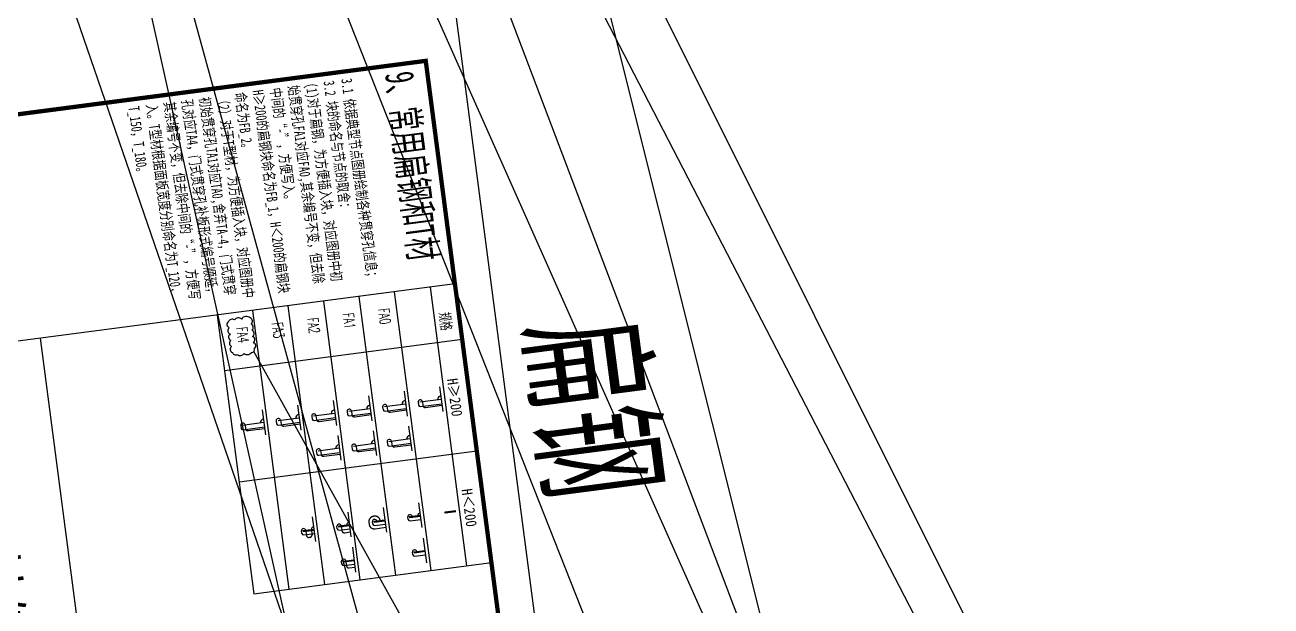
# Model space of a CAD drawing. Header units: millimetres. Extents: x -14906165 to 53546503, y 133836 to 58622790.
# Drawn here: x 42721724 to 44000657, y 40549494 to 41145435 of the extents above; entities that cross this region are included whole.
import ezdxf

# ---------------------------------------------------------------- set-up
doc = ezdxf.new("R2010")
doc.units = ezdxf.units.MM
doc.header["$LTSCALE"] = 100
doc.linetypes.add('DASHED', pattern=[8, 6, -2])
doc.layers.add('FB', color=3, linetype='Continuous')
doc.layers.add('标准形式增加', color=6, linetype='Continuous')
doc.styles.get("Standard").update_dxf_attribs({"font": ''})
doc.styles.add('中文GB2312', font='', dxfattribs={"width": 0.7})
doc.styles.add('英文（单）', font='romans.shx', dxfattribs={"width": 0.7})
doc.styles.get('Standard').set_extended_font_data('SimSun')
doc.styles.get('中文GB2312').set_extended_font_data('FangSong_GB2312')

# ---------------------------------------------------------------- blocks, each defined once
blk = doc.blocks.new('*U883')
for p, q in [((0, -150), (0, 0)), ((20, 0), (20, -150)), ((20, -150), (0, -150))]:
    blk.add_line(p, q)
blk = doc.blocks.new('*U884')
for p, q in [((0, -150), (0, 0)), ((20, 0), (20, -150)), ((70, -150), (70, 0)), ((20, -150), (0, -150)), ((45, -175), (0, -175))]:
    blk.add_line(p, q)
for centre, radius, start, end in [((0, 0), 35, 180, 270), ((0, -145), 30, 90, 270), ((45, -150), 25, 270, 0)]:
    blk.add_arc(centre, radius, start, end)
blk = doc.blocks.new('*U885')
for p, q in [((0, -150), (0, 0)), ((20, 0), (20, -150)), ((70, -150), (70, 0)), ((20, -150), (0, -150)), ((45, -175), (0, -175))]:
    blk.add_line(p, q)
at = {"linetype": 'DASHED'}
for p, q in [((120, -150), (120, 0)), ((0, -225), (45, -225))]:
    blk.add_line(p, q, dxfattribs=at)
for centre, radius, start, end in [((0, -145), 80, 90, 270), ((45, -150), 75, 270, 0)]:
    blk.add_arc(centre, radius, start, end, dxfattribs=at)
for centre, radius, start, end in [((0, -145), 30, 90, 270), ((45, -150), 25, 270, 0)]:
    blk.add_arc(centre, radius, start, end)
blk = doc.blocks.new('*U886')
for p, q in [((0, -150), (0, 0)), ((20, 0), (20, -150)), ((70, -150), (70, 0)), ((20, -150), (0, -150)), ((20, -115), (85, -115)), ((45, -175), (0, -175))]:
    blk.add_line(p, q)
at = {"linetype": 'DASHED'}
blk.add_line((120, -80), (120, 0), dxfattribs=at)
for centre, radius, start, end in [((0, 0), 35, 180, 270), ((0, -145), 30, 90, 270), ((45, -150), 25, 270, 0)]:
    blk.add_arc(centre, radius, start, end)
blk.add_arc((85, -80), 35, 270, 360, dxfattribs=at)
blk = doc.blocks.new('*U887')
for p, q in [((0, -150), (0, 0)), ((20, 0), (20, -150)), ((70, -150), (70, 0)), ((20, -150), (0, -150)), ((20, -35), (85, -35)), ((20, -115), (85, -115)), ((45, -175), (0, -175))]:
    blk.add_line(p, q)
at = {"linetype": 'DASHED'}
blk.add_line((120, -80), (120, -70), dxfattribs=at)
for centre, radius, start, end in [((0, 0), 35, 180, 270), ((0, -145), 30, 90, 270), ((45, -150), 25, 270, 0)]:
    blk.add_arc(centre, radius, start, end)
for centre, start, end in [((85, -70), 0, 90), ((85, -80), 270, 360)]:
    blk.add_arc(centre, 35, start, end, dxfattribs=at)
blk = doc.blocks.new('FB_1')
for p, q in [((75, -300), (75, 0)), ((0, -265), (65, -265)), ((0, -325), (50, -325))]:
    blk.add_line(p, q)
at = {"linetype": 'DASHED'}
blk.add_line((100, -230), (100, 0), dxfattribs=at)
for centre, radius, start, end in [((0, 0), 50, 180, 270), ((0, -295), 30, 90, 270), ((50, -300), 25, 270, 0)]:
    blk.add_arc(centre, radius, start, end)
blk.add_arc((65, -230), 35, 270, 0, dxfattribs=at)
at = {"layer": 'FB'}
blk.add_line((0, -300), (0, 0), dxfattribs=at)
blk = doc.blocks.new('*U951')
for p, q in [((0, -150), (0, 0)), ((20, 0), (20, -150)), ((70, -150), (70, 0)), ((20, -150), (0, -150)), ((45, -175), (0, -175))]:
    blk.add_line(p, q)
for centre, radius, start, end in [((0, 0), 1, 180, 270), ((0, -145), 30, 90, 270), ((45, -150), 25, 270, 0)]:
    blk.add_arc(centre, radius, start, end)
blk = doc.blocks.new('*U952')
for p, q in [((0, -150), (0, 0)), ((20, 0), (20, -150)), ((70, -150), (70, 0)), ((20, -150), (0, -150)), ((20, -115), (85, -115)), ((45, -175), (0, -175))]:
    blk.add_line(p, q)
at = {"linetype": 'DASHED'}
blk.add_line((120, -80), (120, 0), dxfattribs=at)
for centre, radius, start, end in [((0, 0), 1, 180, 270), ((0, -145), 30, 90, 270), ((45, -150), 25, 270, 0)]:
    blk.add_arc(centre, radius, start, end)
blk.add_arc((85, -80), 35, 270, 360, dxfattribs=at)
blk = doc.blocks.new('绘图要素标准库V1.0 - 0416')
for p, q in [((-549616.1, 656002.9), (-528616.1, 656002.9)), ((-529116.1, 655502.9), (-547116.1, 655502.9)), ((-547116.1, 655502.9), (-547116.1, 626802.9)), ((-543516.1, 655502.9), (-543516.1, 626802.9)), ((-542616.1, 655502.9), (-542616.1, 652152.4)), ((-540816.1, 655502.9), (-540816.1, 652152.4)), ((-539016.1, 652152.4), (-539016.1, 655502.9)), ((-543516.1, 655152.9), (-539016.1, 655152.9)), ((-539016.1, 654652.9), (-543516.1, 654652.9)), ((-539016.1, 654152.9), (-543516.1, 654152.9)), ((-539016.1, 653652.9), (-543516.1, 653652.9)), ((-539016.1, 653152.4), (-543516.1, 653152.4)), ((-539016.1, 652652.4), (-543516.1, 652652.4)), ((-543516.1, 652152.4), (-539016.1, 652152.4)), ((-543516.1, 649652.4), (-529116.1, 649652.4))]:
    blk.add_line(p, q)
at = {"color": 5}
for p, q in [((-541916.1, 655102.9), (-541516.1, 655102.9)), ((-541916.1, 654602.9), (-541516.1, 654602.9)), ((-541353.1, 654602.9), (-540953.1, 654602.9)), ((-540116.1, 654602.9), (-539716.1, 654602.9)), ((-539548.3, 654602.9), (-539148.3, 654602.9)), ((-541916.1, 654102.9), (-541516.1, 654102.9)), ((-541353.1, 654102.9), (-540953.1, 654102.9)), ((-540116.1, 654102.9), (-539716.1, 654102.9)), ((-541916.1, 653602.9), (-541516.1, 653602.9)), ((-541353.1, 653602.9), (-540953.1, 653602.9)), ((-540116.1, 653602.9), (-539716.1, 653602.9)), ((-539548.3, 653602.9), (-539148.3, 653602.9)), ((-541916.1, 653102.4), (-541516.1, 653102.4)), ((-540116.1, 653102.4), (-539716.1, 653102.4)), ((-541916.1, 652602.4), (-541516.1, 652602.4))]:
    blk.add_line(p, q, dxfattribs=at)
at = {"const_width": 60}
blk.add_lwpolyline([(-547116.1, 655502.9), (-529116.1, 655502.9), (-529116.1, 626802.9), (-547116.1, 626802.9)], close=True, dxfattribs=at)
at = {"layer": '标准形式增加'}
for p, q in [((-567116.4, 652927), (-491994.7, 675601.2)), ((-562702.3, 653235), (-491994.7, 675601.2)), ((-581214.3, 647069.2), (-491817.7, 670253.6)), ((-491817.7, 670253.6), (-542863.2, 652593.1)), ((-562547.8, 653675.6), (-491817.7, 668289.9)), ((-565936, 650564.3), (-491817.7, 666806.3)), ((-590272.8, 653823.1), (-491817.7, 663750.5)), ((-563551, 648065), (-491817.7, 660843.5)), ((-625997.6, 642969), (-491817.7, 659196.4)), ((-564910.2, 650496.3), (-491915.8, 656165.3))]:
    blk.add_line(p, q, dxfattribs=at)
blk.add_xline((-506039.8, 656002.9), (1, 0), dxfattribs=at)
blk.add_lwpolyline([(-543401.8, 652603.4, -0.5205671), (-543301.8, 652603.4, -0.5205671), (-543201.8, 652603.4, -0.5205671), (-543101.8, 652603.4, -0.5205671), (-543001.8, 652603.4, -0.5205671), (-542901.8, 652603.4, -0.5205671), (-542849.6, 652555.6, -0.5205671), (-542849.6, 652455.6, -0.5205671), (-542849.6, 652355.6, -0.5205671), (-542888.3, 652294.2, -0.5205671), (-542988.3, 652294.2, -0.5205671), (-543088.3, 652294.2, -0.5205671), (-543188.3, 652294.2, -0.5205671), (-543288.3, 652294.2, -0.5205671), (-543388.3, 652294.2, -0.5205671), (-543401.8, 652380.7, -0.5205671), (-543401.8, 652480.7, -0.5205671)], format="xyb", close=True, dxfattribs=at)
for name, p in [('FB_1', (-541716.1, 655102.9)), ('*U883', (-539916.1, 655102.9)), ('FB_1', (-541716.1, 654602.9)), ('FB_1', (-541153.1, 654602.9)), ('*U884', (-539916.1, 654602.9)), ('*U951', (-539348.3, 654602.9)), ('FB_1', (-541716.1, 654102.9)), ('FB_1', (-541153.1, 654102.9)), ('*U885', (-539916.1, 654102.9)), ('FB_1', (-541716.1, 653602.9)), ('FB_1', (-541153.1, 653602.9)), ('*U886', (-539916.1, 653602.9)), ('*U952', (-539348.3, 653602.9)), ('FB_1', (-541716.1, 653102.4)), ('*U887', (-539916.1, 653102.4)), ('FB_1', (-541716.1, 652602.4))]:
    blk.add_blockref(name, p)
at = {"width": 0.7}
for s, height, style, p in [('扁钢', 1500, '中文GB2312', (-542703.1, 656454.3)), ('9、常用扁钢和T材', 400, '中文GB2312', (-547000.1, 654916.3)), ('规格', 150, '中文GB2312', (-543087.5, 655231.4)), ('FA0', 150, '英文（单）', (-543274, 654393.9)), ('FA1', 150, '英文（单）', (-543274, 653893.9)), ('FA2', 150, '英文（单）', (-543274, 653393.4)), ('FA3', 150, '英文（单）', (-543274, 652893.4)), ('FA4', 150, '英文（单）', (-543274, 652393.4)), ('优先选用其他节点图册中没有的贯穿孔，', 800, '中文GB2312', (-543353.5, 648072.9))]:
    blk.add_text(s, height=height, dxfattribs=dict(at, style=style)).set_placement(p)
for s, p in [('H≥200', (-542020.4, 655220.5)), ('H＜200', (-540239.2, 655220.5))]:
    blk.add_text(s, height=150).set_placement(p)
at = {"insert": (-547002.4, 654448.5), "char_height": 150, "width": 3305.287, "attachment_point": 1, "style": '中文GB2312'}
blk.add_mtext('{\\fSimSun|b0|i0|c134|p2;3.1 依据典型节点图册绘制各种贯穿孔信息；\\P3.2 块的命名与节点的取舍：\\P(1)对于扁钢，为方便插入块，对应图册中初始贯穿孔FA1对应FA0,其余编号不变，但去除中间的“-”，方便写入。\\PH≥200的扁钢块命名为FB_1，H＜200的扁钢块命名为FB_2。\\P（2）对于T型材，为方便插入块，对应图册中初始贯穿孔TA1对应TA0,舍弃TA-4，门式贯穿孔对应TA4，门式贯穿孔补板形式编号顺延，其余编号不变，但去除中间的“-”，方便写入。T型材根据面板宽度分别命名为T_120，T_150，T_180。}', dxfattribs=at)

msp = doc.modelspace()

# ---------------------------------------------------------------- block references
at = {"lineweight": 5, "xscale": 64.06802830554443, "yscale": 73.4024339265743, "zscale": 64.06802830554443, "rotation": 277.4624694947158}
msp.add_blockref('绘图要素标准库V1.0 - 0416', (-22373, 103764), dxfattribs=at)

doc.saveas('drawing.dxf')
